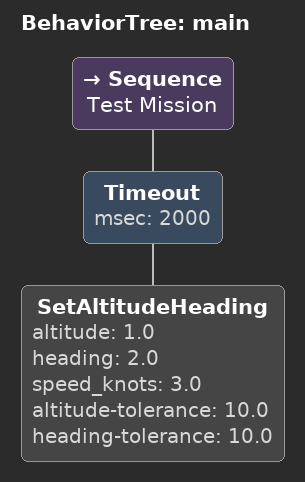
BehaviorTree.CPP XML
<!-- This file is used for testing  -->

<root main_tree_to_execute="main">
  <BehaviorTree ID="main">
    <Sequence name="Test Mission">
      <Timeout msec="2000">
        <SetAltitudeHeading
            altitude="1.0"
            heading="2.0"
            speed_knots="3.0"
            altitude-tolerance="10.0"
            heading-tolerance="10.0"/>
      </Timeout>
    </Sequence>
  </BehaviorTree>
</root>
